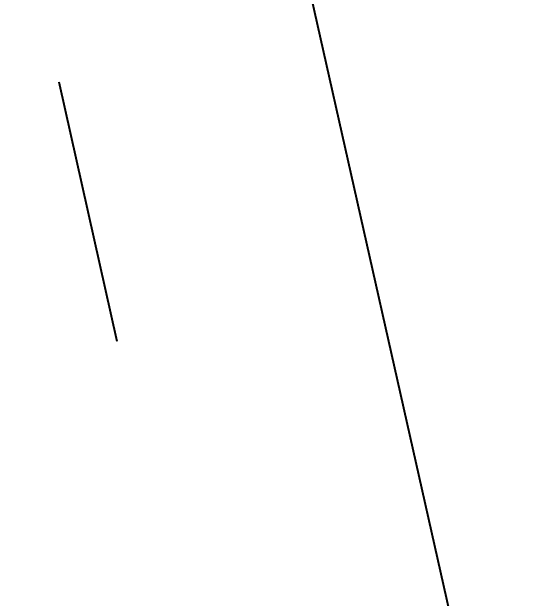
# Model space of a CAD drawing. Extents: x 383425 to 391668, y 6055101 to 6059545.
# Drawn here: x 385520.254 to 385522.176, y 6058572.883 to 6058575.09 of the extents above; entities that cross this region are included whole.
import ezdxf

# ---------------------------------------------------------------- set-up
doc = ezdxf.new("R2010")
doc.units = 0
doc.header["$LTSCALE"] = 5
doc.header["$PDMODE"] = 35
doc.header["$PDSIZE"] = 20
doc.linetypes.add('foc-TOPO', pattern=[1, 0.2, -0.8])
doc.layers.get('Defpoints').update_dxf_attribs({"color": 9})
for name, color, linetype in [('P-PROPOSED', 10, 'Continuous'), ('P-TXT', 4, 'Continuous'), ('T-LOW-AREA', 48, 'foc-TOPO')]:
    doc.layers.add(name, color=color, linetype=linetype)
doc.styles.add('80CG', font='ARIALN.TTF', dxfattribs={"height": 10})
doc.dimstyles.new('Compass 5 000', dxfattribs={"dimscale": 5, "dimtxt": 9, "dimasz": 2, "dimexe": 0.2, "dimexo": 0.0625, "dimgap": 0.5, "dimtad": 0, "dimtih": 1, "dimtoh": 1, "dimzin": 0, "dimdsep": 46, "dimtxsty": '80CG', "dimcen": 0.1, "dimse1": 1, "dimse2": 1, "dimclrd": 256, "dimclrt": 256, "dimaunit": 1, "dimadec": 4, "dimazin": 0, "dimtfac": 0.06, "dimtofl": 0, "dimtmove": 0, "dimatfit": 1, "dimfxl": 0.2, "dimtolj": 1, "dimtzin": 0, "dimlwd": -1, "dimarcsym": 0})

# ---------------------------------------------------------------- blocks, each defined once
blk = doc.blocks.new('*D107')
at = {"layer": 'Defpoints', "color": 0, "transparency": 16777216}
for p in [(385500.5811, 6058645.2687), (385506.1834, 6058643.0165), (385501.2988, 6058641.9577)]:
    blk.add_point(p, dxfattribs=at)
at = {"layer": 'P-TXT', "transparency": 16777216}
for p, q in [((385515.2388, 6058648.4459), (385525.0118, 6058650.5643)), ((385490.808, 6058643.1503), (385391.5358, 6058621.6321))]:
    blk.add_line(p, q, dxfattribs=at)
for points in [[(385514.8857, 6058650.0748), (385515.5918, 6058646.8171), (385505.4657, 6058646.3275)], [(385490.455, 6058644.7792), (385491.1611, 6058641.5215), (385500.5811, 6058645.2687)]]:
    blk.add_solid(points, dxfattribs=at)
at = {"layer": 'P-TXT', "transparency": 16777216, "insert": (385336.1504, 6058621.6321), "char_height": 10, "attachment_point": 5, "style": '80CG'}
blk.add_mtext('\\A1;Nuvista\\P5.00 Water Line R/W\\PLOC 250429', dxfattribs=at)

msp = doc.modelspace()

# ---------------------------------------------------------------- linework, layer by layer
at = {"layer": 'P-PROPOSED'}
msp.add_lwpolyline([(385022.0679, 6058454.8372), (385297.1382, 6058446.2868), (385551.7391, 6058440.17), (385507.9546, 6058634.8452), (385475.3836, 6058785.1085), (385472.7201, 6058807.8751), (385467.7836, 6058838.945), (385467.407, 6058846.1487), (385540.1843, 6058823.9391), (385616.8059, 6058801.5979), (385738.8017, 6058763.1903), (385834.3939, 6058737.8532), (385904.9224, 6058717.0032), (385972.0985, 6058704.1241), (386013.0787, 6058691.6138), (386030.5571, 6058688.4466), (386063.4927, 6058687.3971), (386095.115, 6058696.4759), (386126.4693, 6058694.7959), (386144.5208, 6058699.3822), (386201.7542, 6058703.532), (386279.6447, 6058711.8362), (386457.8916, 6058724.1585)], dxfattribs=at)
at = {"layer": 'T-LOW-AREA', "flags": 128}
msp.add_lwpolyline([(385438.368, 6058817.631), (385449.392, 6058816.049), (385460.764, 6058811.14), (385466.661, 6058807.19), (385468.843, 6058805.628), (385470.331, 6058803.499), (385471.203, 6058799.325), (385475.636, 6058779.566), (385486.018, 6058731.329), (385506.851, 6058635.218), (385527.804, 6058542.035), (385550.313, 6058441.955), (385560.458, 6058390.759)], dxfattribs=at)

# ---------------------------------------------------------------- dimensions: what is measured, and where the dimension line sits
at = {"layer": 'P-TXT', "color": 3}
dim = msp.add_linear_dim(base=(385500.5811, 6058645.2687), p1=(385506.1834, 6058643.0165), p2=(385501.2988, 6058641.9577), angle=192.2302, text='Nuvista\\P5.00 Water Line R/W\\PLOC 250429', dimstyle='Compass 5 000', dxfattribs=at)
dim.commit()
dim.dimension.update_dxf_attribs({"geometry": '*D107', "text_midpoint": (385336.1504, 6058621.6321), "dimtype": 161})

doc.saveas('drawing.dxf')
